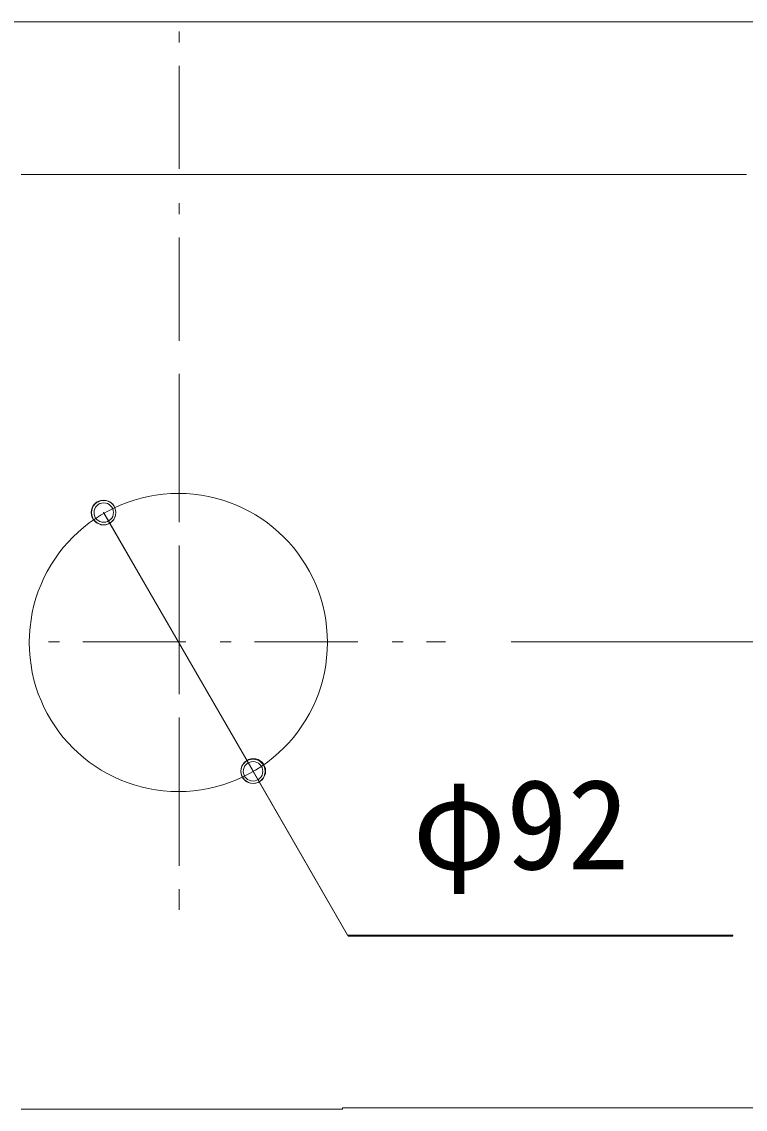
# Model space of a CAD drawing. Units: millimetres, scale not verified. Extents: x -1392 to 1350, y -947 to 991.
# Drawn here: x -511.4 to -288.5, y 294.3 to 629.2 of the extents above; entities that cross this region are included whole.
import ezdxf
from ezdxf.enums import TextEntityAlignment as Align

# ---------------------------------------------------------------- set-up
doc = ezdxf.new("R2010")
doc.units = ezdxf.units.MM
doc.header["$LTSCALE"] = 10
doc.header["$PDMODE"] = 32
doc.header["$PDSIZE"] = 6
doc.layers.add('0-1_レイヤー_1', color=7, linetype='Continuous', lineweight=18)
doc.layers.add('0-7', color=7, linetype='Continuous', lineweight=5)
doc.styles.add('ＭＳ ゴシック', font='')
doc.styles.get('ＭＳ ゴシック').set_extended_font_data('MS Gothic')

msp = doc.modelspace()

# ---------------------------------------------------------------- linework, layer by layer
at = {"layer": '0-1_レイヤー_1'}
for p, q in [((-779.99, 629.18), (-146.26, 629.18)), ((-462.91, 626.22), (-462.91, 622.83)), ((-462.91, 615.63), (-462.91, 583.88)), ((-462.91, 573.3), (-462.91, 569.91)), ((-462.91, 562.72), (-462.91, 530.97)), ((-462.91, 520.81), (-462.91, 489.06)), ((-462.91, 520.38), (-462.91, 517)), ((-462.91, 509.8), (-462.91, 478.05)), ((-462.91, 478.47), (-462.91, 475.09)), ((-462.91, 467.89), (-462.91, 436.14)), ((-462.91, 467.47), (-462.91, 464.08)), ((-462.91, 456.88), (-462.91, 425.13)), ((-503.13, 438.26), (-499.74, 438.26)), ((-492.55, 438.26), (-460.8, 438.26)), ((-450.21, 438.26), (-446.83, 438.26)), ((-439.63, 438.26), (-407.88, 438.26)), ((-397.3, 438.26), (-393.91, 438.26)), ((-386.71, 438.26), (-380.79, 438.26)), ((-462.91, 425.56), (-462.91, 422.17)), ((-462.91, 414.97), (-462.91, 383.22)), ((-462.91, 414.55), (-462.91, 411.16)), ((-462.91, 403.97), (-462.91, 372.22)), ((-462.91, 372.64), (-462.91, 369.25)), ((-462.91, 362.06), (-462.91, 355.71)), ((-462.91, 361.63), (-462.91, 358.25)), ((-462.91, 356.55), (-462.91, 355.71))]:
    msp.add_line(p, q, dxfattribs=at)
at = {"layer": '0-1_レイヤー_1', "color": 5}
for p, q in [((-486.2, 478.05), (-440.05, 398.46)), ((-360.47, 438.26), (66.25, 438.26))]:
    msp.add_line(p, q, dxfattribs=at)
at = {"layer": '0-1_レイヤー_1'}
for points in [[(-499.74, 582.19), (-500.17, 582.19), (-500.59, 582.19), (-501.02, 582.19), (-501.44, 582.19), (-501.86, 582.19), (-502.28, 582.19), (-502.71, 582.19), (-503.13, 582.19), (-503.55, 582.19), (-503.98, 582.19), (-504.4, 582.19), (-504.82, 582.19), (-505.25, 582.19), (-505.67, 582.19), (-506.09, 582.19), (-506.52, 582.19), (-506.94, 582.19), (-507.36, 582.19), (-507.79, 582.19), (-508.21, 582.19), (-508.63, 582.19), (-509.06, 582.19), (-509.48, 582.19), (-509.91, 582.19), (-510.33, 582.19), (-510.75, 582.19), (-511.17, 582.19), (-511.6, 582.19)], [(-483.23, 582.19), (-483.66, 582.19), (-484.08, 582.19), (-484.5, 582.19), (-484.93, 582.19), (-485.35, 582.19), (-485.77, 582.19), (-486.2, 582.19), (-486.62, 582.19), (-487.05, 582.19), (-487.47, 582.19), (-487.89, 582.19), (-488.31, 582.19), (-488.74, 582.19), (-489.16, 582.19), (-489.58, 582.19), (-490.01, 582.19), (-490.43, 582.19), (-490.85, 582.19), (-491.28, 582.19), (-491.7, 582.19), (-492.13, 582.19), (-492.55, 582.19), (-492.97, 582.19), (-493.39, 582.19), (-493.82, 582.19), (-494.24, 582.19), (-494.66, 582.19), (-495.09, 582.19), (-495.51, 582.19), (-495.93, 582.19), (-496.36, 582.19), (-496.78, 582.19), (-497.2, 582.19), (-497.63, 582.19), (-498.05, 582.19), (-498.47, 582.19), (-498.9, 582.19), (-499.32, 582.19), (-499.74, 582.19)], [(-462.91, 582.19), (-467.15, 582.19), (-467.57, 582.19), (-467.99, 582.19), (-468.42, 582.19), (-468.84, 582.19), (-469.27, 582.19), (-469.69, 582.19), (-470.11, 582.19), (-470.53, 582.19), (-470.96, 582.19), (-471.38, 582.19), (-471.8, 582.19), (-472.23, 582.19), (-472.65, 582.19), (-473.07, 582.19), (-473.5, 582.19), (-473.92, 582.19), (-474.34, 582.19), (-474.77, 582.19), (-475.19, 582.19), (-475.61, 582.19), (-476.04, 582.19), (-476.46, 582.19), (-476.88, 582.19), (-477.31, 582.19), (-477.73, 582.19), (-478.16, 582.19), (-478.58, 582.19), (-479, 582.19), (-479.42, 582.19), (-479.85, 582.19), (-480.27, 582.19), (-480.69, 582.19), (-481.12, 582.19), (-481.54, 582.19), (-481.96, 582.19), (-482.39, 582.19), (-482.81, 582.19), (-483.23, 582.19)], [(-462.91, 582.19), (-459.1, 582.19), (-458.68, 582.19), (-458.26, 582.19), (-457.83, 582.19), (-457.41, 582.19), (-456.99, 582.19), (-456.56, 582.19), (-456.14, 582.19), (-455.72, 582.19), (-455.3, 582.19), (-454.87, 582.19), (-454.45, 582.19), (-454.02, 582.19), (-453.6, 582.19), (-453.18, 582.19), (-452.75, 582.19), (-452.33, 582.19), (-451.91, 582.19), (-451.48, 582.19), (-451.06, 582.19), (-450.64, 582.19), (-450.21, 582.19), (-449.79, 582.19), (-449.37, 582.19), (-448.94, 582.19), (-448.52, 582.19), (-448.1, 582.19), (-447.67, 582.19), (-447.25, 582.19), (-446.83, 582.19), (-446.41, 582.19), (-445.98, 582.19), (-445.56, 582.19), (-445.13, 582.19), (-444.71, 582.19), (-444.29, 582.19), (-443.86, 582.19), (-443.44, 582.19), (-443.02, 582.19)], [(-443.02, 582.19), (-442.59, 582.19), (-442.17, 582.19), (-441.75, 582.19), (-441.32, 582.19), (-440.9, 582.19), (-440.48, 582.19), (-440.05, 582.19), (-439.63, 582.19), (-439.21, 582.19), (-438.78, 582.19), (-438.36, 582.19), (-437.94, 582.19), (-437.52, 582.19), (-437.09, 582.19), (-436.67, 582.19), (-436.24, 582.19), (-435.82, 582.19), (-435.4, 582.19), (-434.97, 582.19), (-434.55, 582.19), (-434.13, 582.19), (-433.7, 582.19), (-433.28, 582.19), (-432.86, 582.19), (-432.43, 582.19), (-432.01, 582.19), (-431.59, 582.19), (-431.16, 582.19), (-430.74, 582.19), (-430.32, 582.19), (-429.89, 582.19), (-429.47, 582.19), (-429.05, 582.19), (-428.63, 582.19), (-428.2, 582.19), (-427.78, 582.19), (-427.35, 582.19), (-426.93, 582.19), (-426.51, 582.19)], [(-426.51, 582.19), (-426.08, 582.19), (-425.66, 582.19), (-425.24, 582.19), (-424.81, 582.19), (-424.39, 582.19), (-423.97, 582.19), (-423.55, 582.19), (-423.12, 582.19), (-422.7, 582.19), (-422.27, 582.19), (-421.85, 582.19), (-421.43, 582.19), (-421, 582.19), (-420.58, 582.19), (-420.16, 582.19), (-419.73, 582.19), (-419.31, 582.19), (-418.89, 582.19), (-418.46, 582.19), (-418.04, 582.19), (-417.62, 582.19), (-417.19, 582.19), (-416.77, 582.19), (-416.35, 582.19), (-415.92, 582.19), (-415.5, 582.19), (-415.08, 582.19), (-414.66, 582.19), (-414.23, 582.19), (-413.81, 582.19), (-413.38, 582.19), (-412.96, 582.19), (-412.54, 582.19), (-412.11, 582.19), (-411.69, 582.19), (-410.42, 582.19), (-410, 582.19), (-409.57, 582.19), (-409.15, 582.19)], [(-409.15, 582.19), (-408.73, 582.19), (-408.3, 582.19), (-407.88, 582.19), (-407.46, 582.19), (-407.03, 582.19), (-406.61, 582.19), (-406.19, 582.19), (-405.77, 582.19), (-405.34, 582.19), (-404.92, 582.19), (-404.49, 582.19), (-404.07, 582.19), (-403.65, 582.19), (-403.22, 582.19), (-402.8, 582.19), (-402.38, 582.19), (-401.95, 582.19), (-401.53, 582.19), (-401.11, 582.19), (-400.68, 582.19), (-400.26, 582.19), (-399.84, 582.19), (-399.41, 582.19), (-398.99, 582.19), (-398.57, 582.19), (-398.14, 582.19), (-397.72, 582.19), (-397.3, 582.19), (-396.88, 582.19), (-396.45, 582.19), (-396.03, 582.19), (-395.6, 582.19), (-395.18, 582.19), (-394.76, 582.19), (-394.33, 582.19), (-393.91, 582.19), (-393.49, 582.19), (-393.06, 582.19), (-392.64, 582.19)], [(-392.64, 582.19), (-392.22, 582.19), (-391.8, 582.19), (-391.37, 582.19), (-390.95, 582.19), (-390.52, 582.19), (-390.1, 582.19), (-389.68, 582.19), (-389.25, 582.19), (-388.83, 582.19), (-388.41, 582.19), (-387.98, 582.19), (-387.56, 582.19), (-387.14, 582.19), (-386.71, 582.19), (-386.29, 582.19), (-385.87, 582.19), (-385.44, 582.19), (-385.02, 582.19), (-384.6, 582.19), (-384.17, 582.19), (-383.75, 582.19), (-383.33, 582.19), (-382.91, 582.19), (-382.48, 582.19), (-382.06, 582.19), (-381.63, 582.19), (-381.21, 582.19), (-380.79, 582.19), (-380.36, 582.19), (-379.94, 582.19), (-379.52, 582.19), (-379.09, 582.19), (-378.67, 582.19), (-378.25, 582.19), (-377.82, 582.19), (-377.4, 582.19), (-376.98, 582.19), (-376.55, 582.19), (-376.13, 582.19)], [(-376.13, 582.19), (-375.71, 582.19), (-375.28, 582.19), (-374.86, 582.19), (-374.44, 582.19), (-374.02, 582.19), (-373.59, 582.19), (-373.17, 582.19), (-372.74, 582.19), (-372.32, 582.19), (-371.9, 582.19), (-371.47, 582.19), (-371.05, 582.19), (-370.63, 582.19), (-370.2, 582.19), (-369.78, 582.19), (-369.36, 582.19), (-368.93, 582.19), (-368.51, 582.19), (-368.09, 582.19), (-367.66, 582.19), (-367.24, 582.19), (-366.82, 582.19), (-366.39, 582.19), (-365.97, 582.19), (-365.55, 582.19), (-365.13, 582.19), (-364.7, 582.19), (-364.28, 582.19), (-363.85, 582.19), (-363.43, 582.19), (-363.01, 582.19), (-362.58, 582.19), (-362.16, 582.19), (-361.74, 582.19), (-361.31, 582.19), (-360.89, 582.19), (-360.47, 582.19), (-360.05, 582.19), (-359.62, 582.19)], [(-359.62, 582.19), (-359.2, 582.19), (-358.77, 582.19), (-358.35, 582.19), (-357.93, 582.19), (-357.5, 582.19), (-357.08, 582.19), (-356.66, 582.19), (-356.23, 582.19), (-355.81, 582.19), (-355.39, 582.19), (-354.96, 582.19), (-354.54, 582.19), (-354.12, 582.19), (-353.69, 582.19), (-353.27, 582.19), (-352.85, 582.19), (-352.42, 582.19), (-352, 582.19), (-351.58, 582.19), (-351.16, 582.19), (-350.73, 582.19), (-350.31, 582.19), (-349.88, 582.19), (-349.46, 582.19), (-349.04, 582.19), (-348.61, 582.19), (-348.19, 582.19), (-347.77, 582.19), (-347.34, 582.19), (-346.92, 582.19), (-346.5, 582.19), (-346.07, 582.19), (-345.65, 582.19), (-345.23, 582.19), (-344.8, 582.19), (-344.38, 582.19), (-343.96, 582.19), (-343.53, 582.19), (-343.11, 582.19)], [(-343.11, 582.19), (-342.69, 582.19), (-342.27, 582.19), (-341.84, 582.19), (-341.42, 582.19), (-340.99, 582.19), (-340.57, 582.19), (-340.15, 582.19), (-339.72, 582.19), (-339.3, 582.19), (-338.88, 582.19), (-338.45, 582.19), (-338.03, 582.19), (-337.61, 582.19), (-337.18, 582.19), (-336.76, 582.19), (-336.34, 582.19), (-335.91, 582.19), (-335.49, 582.19), (-335.07, 582.19), (-334.64, 582.19), (-334.22, 582.19), (-333.8, 582.19), (-333.38, 582.19), (-332.95, 582.19), (-332.53, 582.19), (-332.1, 582.19), (-331.68, 582.19), (-331.26, 582.19), (-330.83, 582.19), (-330.41, 582.19), (-329.99, 582.19), (-329.56, 582.19), (-329.14, 582.19), (-328.72, 582.19), (-328.3, 582.19), (-327.87, 582.19), (-327.45, 582.19), (-327.02, 582.19), (-326.6, 582.19)], [(-326.6, 582.19), (-326.18, 582.19), (-325.75, 582.19), (-325.33, 582.19), (-324.91, 582.19), (-324.48, 582.19), (-324.06, 582.19), (-323.64, 582.19), (-323.21, 582.19), (-322.79, 582.19), (-322.37, 582.19), (-321.94, 582.19), (-321.52, 582.19), (-321.1, 582.19), (-320.67, 582.19), (-320.25, 582.19), (-319.83, 582.19), (-319.41, 582.19), (-318.98, 582.19), (-318.56, 582.19), (-318.13, 582.19), (-317.71, 582.19), (-317.29, 582.19), (-316.86, 582.19), (-316.44, 582.19), (-316.02, 582.19), (-315.59, 582.19), (-315.17, 582.19), (-314.75, 582.19), (-314.32, 582.19), (-313.9, 582.19), (-313.48, 582.19), (-313.05, 582.19), (-312.63, 582.19), (-312.21, 582.19), (-311.78, 582.19), (-311.36, 582.19), (-310.94, 582.19), (-310.52, 582.19), (-310.09, 582.19)], [(-310.09, 582.19), (-309.67, 582.19), (-309.24, 582.19), (-308.82, 582.19), (-308.4, 582.19), (-307.97, 582.19), (-307.55, 582.19), (-307.13, 582.19), (-306.7, 582.19), (-306.28, 582.19), (-305.86, 582.19), (-305.43, 582.19), (-305.01, 582.19), (-304.59, 582.19), (-304.16, 582.19), (-303.74, 582.19), (-303.32, 582.19), (-302.89, 582.19), (-302.47, 582.19), (-302.05, 582.19), (-301.63, 582.19), (-301.2, 582.19), (-300.78, 582.19), (-300.35, 582.19), (-299.93, 582.19), (-299.51, 582.19), (-299.08, 582.19), (-298.66, 582.19), (-298.24, 582.19), (-297.81, 582.19), (-297.39, 582.19), (-296.97, 582.19), (-296.55, 582.19), (-296.12, 582.19), (-295.7, 582.19), (-295.27, 582.19), (-294.85, 582.19), (-294.43, 582.19), (-294, 582.19), (-293.58, 582.19)], [(-293.58, 582.19), (-293.16, 582.19), (-292.73, 582.19), (-292.31, 582.19), (-291.89, 582.19), (-291.46, 582.19), (-291.04, 582.19), (-290.62, 582.19), (-290.19, 582.19), (-289.77, 582.19), (-289.35, 582.19), (-288.92, 582.19), (-288.5, 582.19), (-288.08, 582.19)], [(-403.22, 294.75), (-409.15, 294.75), (-409.57, 294.75), (-410, 294.75), (-410.42, 294.75), (-410.84, 294.75), (-411.27, 294.75), (-411.69, 294.75), (-412.11, 294.75), (-412.54, 294.75), (-412.54, 294.32), (-412.96, 294.32), (-413.38, 294.32), (-413.81, 294.32), (-414.23, 294.32), (-414.66, 294.32), (-415.08, 294.32), (-415.5, 294.32), (-415.92, 294.32), (-416.35, 294.32), (-416.77, 294.32), (-417.19, 294.32), (-417.62, 294.32), (-418.04, 294.32), (-418.46, 294.32), (-418.89, 294.32), (-419.31, 294.32), (-419.73, 294.32), (-420.16, 294.32), (-420.58, 294.32), (-421, 294.32), (-421.43, 294.32), (-421.85, 294.32), (-422.27, 294.32), (-422.7, 294.32), (-423.12, 294.32), (-423.55, 294.32), (-423.97, 294.32), (-424.39, 294.32), (-424.81, 294.32)], [(-384.6, 294.75), (-385.02, 294.75), (-385.44, 294.75), (-385.87, 294.75), (-386.29, 294.75), (-386.71, 294.75), (-387.14, 294.75), (-387.56, 294.75), (-387.98, 294.75), (-388.41, 294.75), (-388.83, 294.75), (-389.25, 294.75), (-389.68, 294.75), (-390.1, 294.75), (-390.52, 294.75), (-390.95, 294.75), (-393.49, 294.75), (-393.91, 294.75), (-394.33, 294.75), (-394.76, 294.75), (-395.18, 294.75), (-395.6, 294.75), (-396.03, 294.75), (-396.45, 294.75), (-396.88, 294.75), (-397.3, 294.75), (-397.72, 294.75), (-398.14, 294.75), (-398.57, 294.75), (-398.99, 294.75), (-399.41, 294.75), (-399.84, 294.75), (-400.26, 294.75), (-400.68, 294.75), (-401.11, 294.75), (-401.53, 294.75), (-401.95, 294.75), (-402.38, 294.75), (-402.8, 294.75), (-403.22, 294.75)], [(-344.38, 294.75), (-344.8, 294.75), (-345.23, 294.75), (-345.65, 294.75), (-346.07, 294.75), (-346.5, 294.75), (-346.92, 294.75), (-347.34, 294.75), (-347.77, 294.75), (-348.19, 294.75), (-348.61, 294.75), (-349.04, 294.75), (-349.46, 294.75), (-349.88, 294.75), (-350.31, 294.75), (-350.73, 294.75), (-351.16, 294.75), (-351.58, 294.75), (-352, 294.75), (-352.42, 294.75), (-352.85, 294.75), (-353.27, 294.75), (-353.69, 294.75), (-354.12, 294.75), (-354.54, 294.75), (-354.96, 294.75), (-355.39, 294.75), (-355.81, 294.75), (-356.23, 294.75), (-356.66, 294.75), (-357.08, 294.75), (-357.5, 294.75), (-357.93, 294.75), (-382.06, 294.75), (-382.48, 294.75), (-382.91, 294.75), (-383.33, 294.75), (-383.75, 294.75), (-384.17, 294.75), (-384.6, 294.75)], [(-327.87, 294.75), (-328.3, 294.75), (-328.72, 294.75), (-329.14, 294.75), (-329.56, 294.75), (-329.99, 294.75), (-330.41, 294.75), (-330.83, 294.75), (-331.26, 294.75), (-331.68, 294.75), (-332.1, 294.75), (-332.53, 294.75), (-332.95, 294.75), (-333.38, 294.75), (-333.8, 294.75), (-334.22, 294.75), (-334.64, 294.75), (-335.07, 294.75), (-335.49, 294.75), (-335.91, 294.75), (-336.34, 294.75), (-336.76, 294.75), (-337.18, 294.75), (-337.61, 294.75), (-338.03, 294.75), (-338.45, 294.75), (-338.88, 294.75), (-339.3, 294.75), (-339.72, 294.75), (-340.15, 294.75), (-340.57, 294.75), (-340.99, 294.75), (-341.42, 294.75), (-341.84, 294.75), (-342.27, 294.75), (-342.69, 294.75), (-343.11, 294.75), (-343.53, 294.75), (-343.96, 294.75), (-344.38, 294.75)], [(-311.36, 294.75), (-311.78, 294.75), (-312.21, 294.75), (-312.63, 294.75), (-313.05, 294.75), (-313.48, 294.75), (-313.9, 294.75), (-314.32, 294.75), (-314.75, 294.75), (-315.17, 294.75), (-315.59, 294.75), (-316.02, 294.75), (-316.44, 294.75), (-316.86, 294.75), (-317.29, 294.75), (-317.71, 294.75), (-318.13, 294.75), (-318.56, 294.75), (-318.98, 294.75), (-319.41, 294.75), (-319.83, 294.75), (-320.25, 294.75), (-320.67, 294.75), (-321.1, 294.75), (-321.52, 294.75), (-321.94, 294.75), (-322.37, 294.75), (-322.79, 294.75), (-323.21, 294.75), (-323.64, 294.75), (-324.06, 294.75), (-324.48, 294.75), (-324.91, 294.75), (-325.33, 294.75), (-325.75, 294.75), (-326.18, 294.75), (-326.6, 294.75), (-327.02, 294.75), (-327.45, 294.75), (-327.87, 294.75)], [(-276.22, 294.75), (-305.01, 294.75), (-305.43, 294.75), (-305.86, 294.75), (-306.28, 294.75), (-306.7, 294.75), (-307.13, 294.75), (-307.55, 294.75), (-307.97, 294.75), (-308.4, 294.75), (-308.82, 294.75), (-309.24, 294.75), (-309.67, 294.75), (-310.09, 294.75), (-310.52, 294.75), (-310.94, 294.75), (-311.36, 294.75)], [(-511.6, 294.32), (-511.17, 294.32), (-510.75, 294.32), (-510.33, 294.32), (-509.91, 294.32), (-509.48, 294.32), (-509.06, 294.32), (-508.63, 294.32), (-508.21, 294.32), (-507.79, 294.32), (-507.36, 294.32), (-506.94, 294.32), (-506.52, 294.32), (-506.09, 294.32), (-505.67, 294.32), (-505.25, 294.32), (-504.82, 294.32), (-504.4, 294.32), (-503.98, 294.32), (-503.55, 294.32), (-503.13, 294.32), (-502.71, 294.32), (-502.28, 294.32), (-501.86, 294.32), (-501.44, 294.32), (-501.02, 294.32), (-500.59, 294.32)], [(-500.59, 294.32), (-500.17, 294.32), (-499.74, 294.32), (-499.32, 294.32), (-498.9, 294.32), (-498.47, 294.32), (-498.05, 294.32), (-497.63, 294.32), (-497.2, 294.32), (-496.78, 294.32), (-496.36, 294.32), (-495.93, 294.32), (-495.51, 294.32), (-495.09, 294.32), (-492.13, 294.32), (-491.7, 294.32), (-491.28, 294.32), (-490.85, 294.32), (-490.43, 294.32), (-490.01, 294.32), (-489.58, 294.32), (-489.16, 294.32), (-488.74, 294.32), (-488.31, 294.32), (-487.89, 294.32), (-487.47, 294.32), (-487.05, 294.32), (-486.62, 294.32), (-486.2, 294.32), (-485.77, 294.32), (-485.35, 294.32), (-484.93, 294.32), (-484.5, 294.32), (-484.08, 294.32), (-483.66, 294.32), (-483.23, 294.32), (-482.81, 294.32), (-482.39, 294.32), (-481.96, 294.32), (-481.54, 294.32)], [(-481.54, 294.32), (-481.12, 294.32), (-480.69, 294.32), (-480.27, 294.32), (-479.85, 294.32), (-479.42, 294.32), (-479, 294.32), (-478.58, 294.32), (-478.16, 294.32), (-477.73, 294.32), (-477.31, 294.32), (-476.88, 294.32), (-476.46, 294.32), (-476.04, 294.32), (-475.61, 294.32), (-475.19, 294.32), (-474.77, 294.32), (-474.34, 294.32), (-473.92, 294.32), (-473.5, 294.32), (-473.07, 294.32), (-472.65, 294.32), (-472.23, 294.32), (-471.8, 294.32), (-471.38, 294.32), (-470.96, 294.32), (-470.53, 294.32), (-470.11, 294.32), (-469.69, 294.32), (-469.27, 294.32), (-468.84, 294.32), (-468.42, 294.32), (-467.99, 294.32), (-467.57, 294.32), (-467.15, 294.32), (-466.72, 294.32), (-466.3, 294.32), (-465.88, 294.32), (-465.45, 294.32), (-465.03, 294.32)], [(-465.03, 294.32), (-464.61, 294.32), (-464.18, 294.32), (-462.91, 294.32)], [(-460.38, 294.32), (-460.8, 294.32), (-461.22, 294.32), (-461.64, 294.32), (-462.07, 294.32), (-462.91, 294.32)], [(-443.86, 294.32), (-444.29, 294.32), (-444.71, 294.32), (-445.13, 294.32), (-445.56, 294.32), (-445.98, 294.32), (-446.41, 294.32), (-446.83, 294.32), (-447.25, 294.32), (-447.67, 294.32), (-448.1, 294.32), (-448.52, 294.32), (-448.94, 294.32), (-449.37, 294.32), (-449.79, 294.32), (-450.21, 294.32), (-450.64, 294.32), (-451.06, 294.32), (-451.48, 294.32), (-451.91, 294.32), (-452.33, 294.32), (-452.75, 294.32), (-453.18, 294.32), (-453.6, 294.32), (-454.02, 294.32), (-454.45, 294.32), (-454.87, 294.32), (-455.3, 294.32), (-455.72, 294.32), (-456.14, 294.32), (-456.56, 294.32), (-456.99, 294.32), (-457.41, 294.32), (-457.83, 294.32), (-458.26, 294.32), (-458.68, 294.32), (-459.1, 294.32), (-459.53, 294.32), (-459.95, 294.32), (-460.38, 294.32)], [(-424.81, 294.32), (-425.24, 294.32), (-425.66, 294.32), (-426.08, 294.32), (-426.51, 294.32), (-426.93, 294.32), (-427.35, 294.32), (-427.78, 294.32), (-428.2, 294.32), (-428.63, 294.32), (-429.05, 294.32), (-429.47, 294.32), (-429.89, 294.32), (-430.32, 294.32), (-430.74, 294.32), (-431.16, 294.32), (-434.13, 294.32), (-434.55, 294.32), (-434.97, 294.32), (-435.4, 294.32), (-435.82, 294.32), (-436.24, 294.32), (-436.67, 294.32), (-437.09, 294.32), (-437.52, 294.32), (-437.94, 294.32), (-438.36, 294.32), (-438.78, 294.32), (-439.21, 294.32), (-439.63, 294.32), (-440.05, 294.32), (-440.48, 294.32), (-440.9, 294.32), (-441.32, 294.32), (-441.75, 294.32), (-442.17, 294.32), (-442.59, 294.32), (-443.02, 294.32), (-443.44, 294.32), (-443.86, 294.32)]]:
    msp.add_lwpolyline(points, dxfattribs=at)
at = {"layer": '0-1_レイヤー_1', "color": 5}
msp.add_lwpolyline([(-440.05, 398.46), (-410.84, 347.66), (-292.31, 347.66)], dxfattribs=at)
at = {"layer": '0-1_レイヤー_1'}
msp.add_circle((-463.13, 438.04), 45.93, dxfattribs=at)
at = {"layer": '0-1_レイヤー_1', "color": 5}
for centre in [(-486.2, 478.05), (-440.05, 398.46)]:
    msp.add_circle(centre, 3.81, dxfattribs=at)
at = {"layer": '0-7'}
for p, q in [((-486.12, 478.05), (-440.12, 398.37)), ((-360.62, 438.21), (66.13, 438.21))]:
    msp.add_line(p, q, dxfattribs=at)
msp.add_lwpolyline([(-440.12, 398.37), (-410.97, 347.89), (-292.2, 347.89)], dxfattribs=at)
for centre in [(-486.12, 478.05), (-440.12, 398.37)]:
    msp.add_circle(centre, 3.75, dxfattribs=at)
for p in [(-486.12, 478.05), (-440.12, 398.37)]:
    msp.add_point(p, dxfattribs=at)

# ---------------------------------------------------------------- texts
at = {"layer": '0-7', "style": 'ＭＳ ゴシック'}
msp.add_text('φ92', height=27.86, dxfattribs=at).set_placement((-390.97, 359.8), align=Align.BOTTOM_LEFT)

doc.saveas('drawing.dxf')
